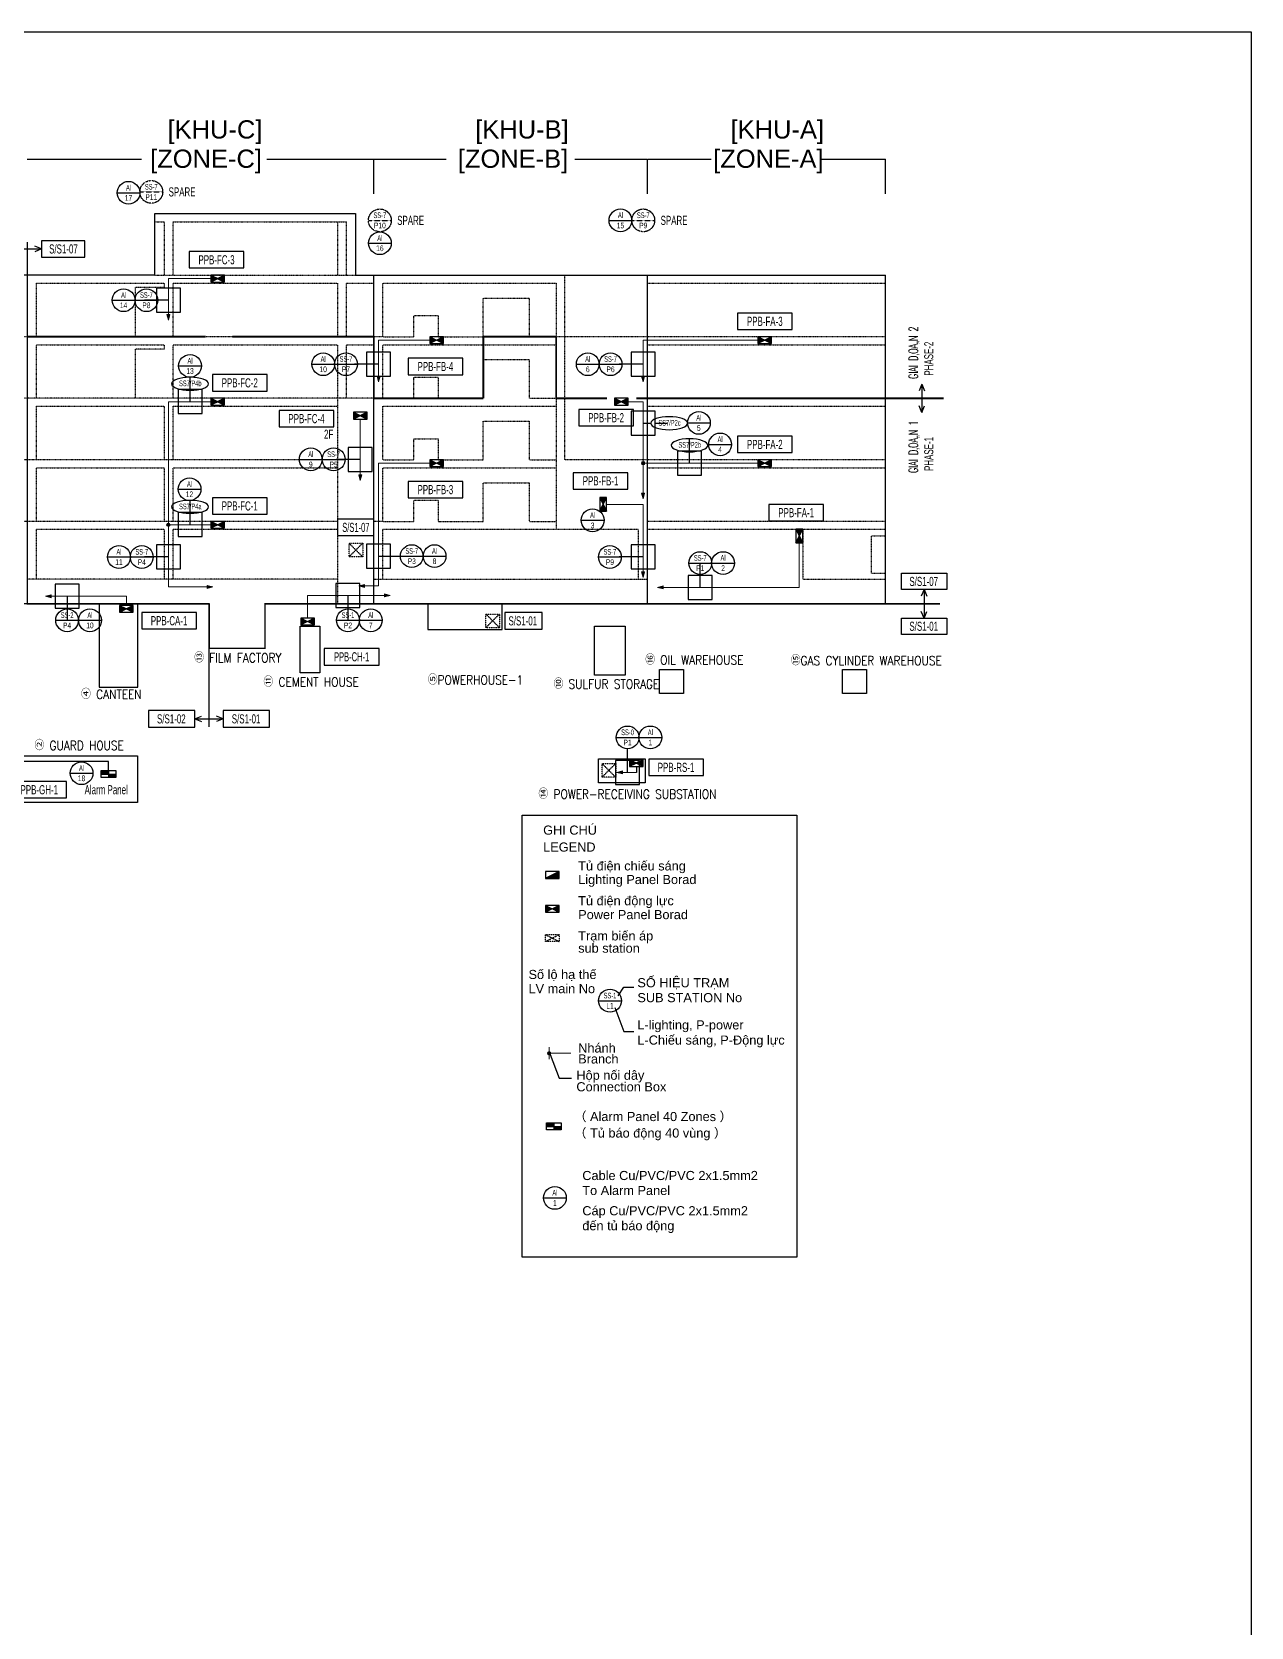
# Model space of a CAD drawing. Extents: x -5343388 to 7033982, y -486386 to 188356.
# Drawn here: x 754459 to 805265, y -19737 to 46752 of the extents above; entities that cross this region are included whole.
import ezdxf
from ezdxf.enums import TextEntityAlignment as Align

# ---------------------------------------------------------------- set-up
doc = ezdxf.new("R2010")
doc.units = 0
doc.header["$MEASUREMENT"] = 0
for name, pattern in [('CENTER', [2, 1.25, -0.25, 0.25, -0.25]), ('DASHED2', [0.375, 0.25, -0.125]), ('HIDDEN3', [0.2, 0.1, -0.1])]:
    doc.linetypes.add(name, pattern=pattern)
for name, color, linetype in [('0_plan', 6, 'Continuous'), ('0_ZONE', 6, 'Continuous'), ('E-ele', 2, 'Continuous'), ('E-other', 5, 'Continuous'), ('E-Text', 3, 'Continuous'), ('TBD', 2, 'Continuous')]:
    doc.layers.add(name, color=color, linetype=linetype)
doc.layers.add('E-WIRE', color=4, linetype='Continuous', lineweight=20)
doc.styles.add('D_STYLED_2010', font='arial.ttf')
doc.styles.add('el-text1', font='arial.ttf')
doc.styles.add('ROMANS1', font='ROMANS1.shx')
doc.styles.add('平面200', font='kumesimp.shx', dxfattribs={"height": 500, "bigfont": 'extfont2.shx'})
doc.styles.add('平面図室名_1.600', font='romans1.shx', dxfattribs={"height": 1800, "bigfont": '@extfont2.shx'})
doc.dimstyles.new('EL-LEADER', dxfattribs={"dimscale": 2000, "dimtxt": 500, "dimasz": 0.5, "dimexe": 0, "dimexo": 0, "dimgap": 0.2, "dimtad": 3, "dimdec": 0, "dimdsep": 46, "dimtxsty": '平面200', "dimblk": 'DOT', "dimcen": 1, "dimclrd": 3, "dimclre": 3, "dimclrt": 3, "dimadec": 0, "dimazin": 0, "dimtfac": 1, "dimtdec": 0, "dimtix": 1, "dimtmove": 2, "dimatfit": 3, "dimldrblk": 'BOXBLANK', "dimfxl": 1, "dimtolj": 1, "dimlwe": -1, "dimarcsym": 0})
pattern_1 = [(45, (1668671.34, 1420667.42), (-89.802561, 89.802561), [])]

# ---------------------------------------------------------------- blocks, each defined once
blk = doc.blocks.new('CONYA_A')
at = {"color": 0, "linetype": 'ByBlock'}
for points in [[(1, -0.27), (1, 0.27), (0, 0), (1, -0.27)], [(0.96, -0.22), (0.96, 0.22), (0.15, 0)], [(0.92, -0.16), (0.92, 0.16), (0.31, 0)], [(0.88, -0.11), (0.88, 0.11), (0.46, 0)], [(0.84, -0.06), (0.84, 0.06), (0.62, 0)], [(0.8, -0.01), (0.8, 0.01), (0.77, 0)]]:
    blk.add_lwpolyline(points, close=True, dxfattribs=at)
blk = doc.blocks.new('BANP')
at = {"color": 0, "linetype": 'Continuous'}
for p, q in [((-0.5, 0.5), (0.5, 0)), ((0.5, 0.5), (-0.5, 0))]:
    blk.add_line(p, q, dxfattribs=at)
at = {"color": 0, "linetype": 'ByBlock'}
blk.add_lwpolyline([(-0.5, 0), (0.5, 0), (0.5, 0.5), (-0.5, 0.5)], close=True, dxfattribs=at)
at = {"color": 0, "linetype": 'Continuous'}
for points in [[(-0.02, 0.25), (-0.49, 0.48), (-0.49, 0.02)], [(-0.04, 0.25), (-0.48, 0.47), (-0.48, 0.03)], [(-0.07, 0.25), (-0.47, 0.45), (-0.47, 0.05)], [(-0.09, 0.25), (-0.46, 0.44), (-0.46, 0.06)], [(-0.11, 0.25), (-0.45, 0.42), (-0.45, 0.08)], [(-0.13, 0.25), (-0.44, 0.4), (-0.44, 0.1)], [(-0.16, 0.25), (-0.43, 0.39), (-0.43, 0.11)], [(-0.18, 0.25), (-0.42, 0.37), (-0.42, 0.13)], [(-0.2, 0.25), (-0.41, 0.35), (-0.41, 0.15)], [(-0.22, 0.25), (-0.4, 0.34), (-0.4, 0.16)], [(-0.25, 0.25), (-0.39, 0.32), (-0.39, 0.18)], [(-0.27, 0.25), (-0.38, 0.31), (-0.38, 0.19)], [(-0.29, 0.25), (-0.37, 0.29), (-0.37, 0.21)], [(-0.31, 0.25), (-0.36, 0.27), (-0.36, 0.23)], [(-0.34, 0.25), (-0.35, 0.26), (-0.35, 0.24)], [(0.02, 0.25), (0.49, 0.02), (0.49, 0.48)], [(0.04, 0.25), (0.48, 0.03), (0.48, 0.47)], [(0.07, 0.25), (0.47, 0.05), (0.47, 0.45)], [(0.09, 0.25), (0.46, 0.06), (0.46, 0.44)], [(0.11, 0.25), (0.45, 0.08), (0.45, 0.42)], [(0.13, 0.25), (0.44, 0.1), (0.44, 0.4)], [(0.16, 0.25), (0.43, 0.11), (0.43, 0.39)], [(0.18, 0.25), (0.42, 0.13), (0.42, 0.37)], [(0.2, 0.25), (0.41, 0.15), (0.41, 0.35)], [(0.22, 0.25), (0.4, 0.16), (0.4, 0.34)], [(0.25, 0.25), (0.39, 0.18), (0.39, 0.32)], [(0.27, 0.25), (0.38, 0.19), (0.38, 0.31)], [(0.29, 0.25), (0.37, 0.21), (0.37, 0.29)], [(0.31, 0.25), (0.36, 0.23), (0.36, 0.27)], [(0.34, 0.25), (0.35, 0.24), (0.35, 0.26)]]:
    blk.add_lwpolyline(points, close=True, dxfattribs=at)
blk = doc.blocks.new('_BoxBlank')
at = {"color": 0, "linetype": 'ByBlock', "lineweight": -2}
for p, q in [((-0.5, 0), (-1, 0)), ((0.5, 0.5), (-0.5, 0.5)), ((-0.5, 0.5), (-0.5, -0.5)), ((0.5, -0.5), (0.5, 0.5)), ((-0.5, -0.5), (0.5, -0.5))]:
    blk.add_line(p, q, dxfattribs=at)
blk = doc.blocks.new('_Dot')
at = {"color": 0, "linetype": 'ByBlock', "lineweight": -2}
blk.add_line((-0.5, 0), (-1, 0), dxfattribs=at)
at = {"color": 0, "linetype": 'ByBlock', "const_width": 0.5}
blk.add_lwpolyline([(-0.25, 0, 1), (0.25, 0, 1)], format="xyb", close=True, dxfattribs=at)
blk = doc.blocks.new('cham')
at = {"layer": 'E-WIRE'}
h = blk.add_hatch(color=256, dxfattribs=at)
edge = h.paths.add_edge_path()
edge.add_arc((0, 0), 768, 0, 360)
blk.add_circle((0, 0), 768, dxfattribs=at)
blk = doc.blocks.new('alarm panel')
at = {"layer": 'TBD'}
h = blk.add_hatch(dxfattribs=at)
h.set_pattern_fill('ANSI31', color=256, scale=40, style=0)
h.set_pattern_definition(pattern_1)
h.paths.add_polyline_path([(-3200, 3023), (-3200, 1511), (0, 1511), (0, 3023)])
h = blk.add_hatch(dxfattribs=at)
h.set_pattern_fill('ANSI31', color=256, scale=40, style=0)
h.set_pattern_definition(pattern_1)
h.paths.add_polyline_path([(3200, 0), (3200, 1511), (0, 1511), (0, 0)])
for p, q in [((-3200, 3023), (3200, 3023)), ((-3200, 0), (-3200, 3023)), ((-3200, 1511), (3200, 1511)), ((3200, 0), (-3200, 0)), ((0, 3023), (0, 0)), ((3200, 3023), (3200, 0))]:
    blk.add_line(p, q, dxfattribs=at)
blk = doc.blocks.new('BANL')
at = {"color": 0, "linetype": 'Continuous'}
blk.add_line((0.5, 0.5), (-0.5, 0), dxfattribs=at)
at = {"color": 0, "linetype": 'ByBlock'}
blk.add_lwpolyline([(-0.5, 0), (0.5, 0), (0.5, 0.5), (-0.5, 0.5)], close=True, dxfattribs=at)
at = {"color": 0, "linetype": 'Continuous'}
for points in [[(-0.46, 0.01), (0.49, 0.01), (0.49, 0.48)], [(-0.42, 0.02), (0.48, 0.02), (0.48, 0.47)], [(-0.37, 0.03), (0.47, 0.03), (0.47, 0.45)], [(-0.33, 0.04), (0.46, 0.04), (0.46, 0.44)], [(-0.29, 0.05), (0.45, 0.05), (0.45, 0.42)], [(-0.25, 0.06), (0.44, 0.06), (0.44, 0.4)], [(-0.2, 0.07), (0.43, 0.07), (0.43, 0.39)], [(-0.16, 0.08), (0.42, 0.08), (0.42, 0.37)], [(-0.12, 0.09), (0.41, 0.09), (0.41, 0.35)], [(-0.08, 0.1), (0.4, 0.1), (0.4, 0.34)], [(-0.03, 0.11), (0.39, 0.11), (0.39, 0.32)], [(0.01, 0.12), (0.38, 0.12), (0.38, 0.31)], [(0.05, 0.13), (0.37, 0.13), (0.37, 0.29)], [(0.09, 0.14), (0.36, 0.14), (0.36, 0.27)], [(0.14, 0.15), (0.35, 0.15), (0.35, 0.26)], [(0.18, 0.16), (0.34, 0.16), (0.34, 0.24)], [(0.22, 0.17), (0.33, 0.17), (0.33, 0.22)], [(0.26, 0.18), (0.32, 0.18), (0.32, 0.21)], [(0.3, 0.19), (0.31, 0.19), (0.31, 0.19)]]:
    blk.add_lwpolyline(points, close=True, dxfattribs=at)
blk = doc.blocks.new('A$C25C70893')
at = {"layer": '0_ZONE', "style": 'D_STYLED_2010'}
for s, p in [('[KHU-G]', (-709662, 13028)), ('[KHU-F]', (-623509, 13028)), ('[KHU-E]', (-539884, 13028)), ('[KHU-D]', (-429933, 13028)), ('[KHU-C]', (-294184, 13028)), ('[KHU-B]', (-159509, 13028)), ('[KHU-A]', (-47509, 13028))]:
    blk.add_text(s, height=8000, dxfattribs=at).set_placement(p, align=Align.MIDDLE_CENTER)

msp = doc.modelspace()

# ---------------------------------------------------------------- linework, layer by layer
msp.add_lwpolyline([(700553.53308, 46752.04937), (805264.96958, 46752.04937), (805264.96958, -86225.0898), (700553.53308, -86225.0898)], close=True)
at = {"layer": '0_plan'}
for p, q in [((754267.91609, 41450.45206), (759031.232, 41450.45206)), ((764249.41679, 41450.45206), (768707.91609, 41450.45206)), ((768707.91609, 40001.23969), (768707.91609, 41450.45206)), ((768707.91609, 41450.45206), (771717.62277, 41450.45206)), ((777078.35634, 41450.45206), (780088.06301, 41450.45206)), ((780107.91609, 40001.23969), (780107.91609, 41450.45206)), ((780107.91609, 41450.45206), (782762.55624, 41450.45206)), ((787380.77594, 41450.45206), (790035.41609, 41450.45206)), ((790035.41609, 40001.23969), (790035.41609, 41450.45206)), ((759587.91609, 36612.17091), (759587.91609, 39177.17092)), ((759587.91609, 39177.17092), (767947.91609, 39177.17092)), ((767947.91609, 39177.17092), (767947.91609, 36612.17091)), ((759587.91609, 36612.17091), (717740.41609, 36612.17091)), ((767947.91609, 36612.17091), (790035.41609, 36612.17091)), ((768707.91609, 22913.17091), (768707.91609, 36612.17091)), ((780107.91609, 22913.17091), (780107.91609, 36612.17091)), ((790035.41609, 22913.17091), (790035.41609, 36612.17091)), ((761839.41609, 22913.17091), (717740.41609, 22913.17091)), ((757260.41609, 22913.17091), (757260.41609, 19445.67091)), ((758875.41609, 19445.67091), (758875.41609, 22913.17091)), ((761839.41609, 22913.17091), (761839.41609, 21060.67091)), ((790035.41609, 22913.17091), (764176.41609, 22913.17091)), ((764176.41609, 21060.67091), (764176.41609, 22913.17091)), ((770964.16609, 22913.17091), (770964.16609, 21844.42091)), ((774051.66609, 21844.42091), (774051.66609, 22913.17091)), ((770964.16609, 21844.42091), (774051.66609, 21844.42091)), ((761839.41609, 21060.67091), (764176.41609, 21060.67091)), ((757260.41609, 19445.67091), (758875.41609, 19445.67091))]:
    msp.add_line(p, q, dxfattribs=at)
at = {"layer": '0_plan', "linetype": 'HIDDEN3', "ltscale": 2}
for p, q in [((759587.91609, 38835.17092), (759967.96289, 38835.17092)), ((759967.96289, 38835.17092), (759967.96289, 36612.17091)), ((760347.96289, 36612.17091), (760347.96289, 38835.17092)), ((760347.96289, 38835.17092), (767187.91609, 38835.17092)), ((767187.91609, 38835.17092), (767187.91609, 36612.17091)), ((767187.91609, 38835.17092), (767567.91609, 38835.17092)), ((767567.91609, 36612.17091), (767567.91609, 38835.17092)), ((759587.91609, 36612.17091), (767947.91609, 36612.17091)), ((776652.79594, 36612.17091), (776652.82681, 28917.17091)), ((754647.91609, 34094.67091), (754647.91609, 36279.77731)), ((754647.91609, 36279.77731), (759967.91609, 36279.74499)), ((759967.91609, 36092.52091), (758765.21571, 36092.52091)), ((758765.21571, 36092.52091), (758765.21609, 34047.17091)), ((759967.91609, 36279.74499), (759967.91609, 36092.52091)), ((760347.96289, 34047.17091), (760347.96289, 36279.74269)), ((760347.96289, 36279.74269), (767187.91609, 36279.70114)), ((767187.91609, 36279.70114), (767187.91609, 34047.17091)), ((767567.91609, 34047.17091), (767567.91609, 36279.69883)), ((767567.91609, 36279.69883), (768708.03763, 36279.69883)), ((769088.00876, 34047.17091), (769088.0379, 36279.6896)), ((769088.0379, 36279.6896), (776307.96289, 36279.64575)), ((776307.96289, 36279.64575), (776307.96289, 34047.17091)), ((780107.92779, 36279.62959), (790035.41609, 36279.62959)), ((773267.91609, 34047.17091), (773267.91609, 35658.80275)), ((773267.91609, 35658.80275), (775186.44109, 35658.80275)), ((775186.44109, 35658.80275), (775186.44109, 34047.17091)), ((770374.69226, 34047.17091), (770374.69226, 34926.87091)), ((770374.69226, 34926.87091), (771387.39226, 34926.87091)), ((771387.39226, 34926.87091), (771387.39226, 34047.17091)), ((769088.02434, 34047.17091), (717740.41609, 34047.17091)), ((769088.02434, 34047.17091), (770374.69226, 34047.17091)), ((771387.39226, 34047.17091), (773267.91609, 34047.17091)), ((775186.44109, 34047.17091), (776307.96289, 34047.17091)), ((790035.41609, 34047.17091), (776307.96289, 34047.17091)), ((754647.91609, 31482.17091), (754647.91609, 33714.67091)), ((754647.91609, 33714.67091), (759967.91609, 33714.67091)), ((759967.91609, 33527.52091), (758765.21571, 33527.52091)), ((758765.21571, 33527.52091), (758765.21571, 31482.17091)), ((759967.91609, 33714.67091), (759967.91609, 33527.52091)), ((760347.91609, 31482.17091), (760347.96289, 33714.67091)), ((760347.96289, 33714.67091), (767187.91609, 33714.67091)), ((767187.91609, 33714.67091), (767187.91609, 31149.67091)), ((767567.91609, 31482.17091), (767567.91609, 33714.67091)), ((767567.91609, 33714.67091), (768708.02232, 33714.67091)), ((769088.00876, 31482.17091), (769088.02232, 33714.67091)), ((769088.02232, 33714.67091), (776307.96289, 33714.67091)), ((776307.96289, 33714.67091), (776307.93938, 31482.1709)), ((780107.92779, 33714.67091), (790035.41609, 33714.67091)), ((773267.91609, 31482.17091), (773267.91609, 33093.80275)), ((773267.91609, 33093.80275), (775186.44109, 33093.80275)), ((775186.44109, 33093.80275), (775186.44109, 31482.17091)), ((770374.69226, 31482.17091), (770374.69226, 32361.87091)), ((770374.69226, 32361.87091), (771387.39226, 32361.87091)), ((771387.39226, 32361.87091), (771387.39226, 31482.17091)), ((769088.00876, 31482.17091), (717740.41609, 31482.17091)), ((769088.02434, 31482.17091), (770374.69226, 31482.17091)), ((771387.39226, 31482.17091), (773267.91609, 31482.17091)), ((775186.44109, 31482.17091), (776307.96289, 31482.17091)), ((776652.82681, 31482.17091), (776307.93938, 31482.17091)), ((776307.93938, 31482.17091), (776307.93938, 26019.67091)), ((790035.41609, 31482.17091), (780107.91609, 31482.17091)), ((754647.91609, 28917.17091), (754647.91609, 31149.67091)), ((754647.91609, 31149.67091), (759967.96289, 31149.67091)), ((759967.96289, 31149.67091), (759967.91609, 28917.17091)), ((760347.91609, 28917.17091), (760347.96289, 31149.67091)), ((760347.96289, 31149.67091), (767187.91609, 31149.67091)), ((767187.91609, 31149.67091), (767187.91609, 22913.17091)), ((769088.00876, 28917.17091), (769088.00674, 31149.67091)), ((769088.00674, 31149.67091), (776307.93938, 31149.67091)), ((780107.92779, 31149.67091), (790035.41609, 31149.67091)), ((773267.91609, 28917.17091), (773267.91609, 30528.80275)), ((773267.91609, 30528.80275), (775186.44109, 30528.80275)), ((775186.44109, 30528.80275), (775186.44109, 28917.17091)), ((770374.69226, 28917.17091), (770374.69226, 29796.87091)), ((770374.69226, 29796.87091), (771387.39226, 29796.87091)), ((771387.39226, 29796.87091), (771387.39226, 28917.17091)), ((767187.91609, 28917.17091), (743580.41609, 28917.17091)), ((769088.02434, 28917.17091), (770374.69226, 28917.17091)), ((771387.39226, 28917.17091), (773267.91609, 28917.17091)), ((775186.44109, 28917.17091), (776307.96289, 28917.17091)), ((790035.41609, 28917.17091), (776652.82681, 28917.17091)), ((754647.91609, 26352.17091), (754647.91609, 28584.67091)), ((754647.91609, 28584.67091), (759967.96289, 28584.67091)), ((759967.96289, 28584.67091), (759967.96289, 26352.17091)), ((760347.91609, 26352.17091), (760347.91609, 28584.67091)), ((760347.91609, 28584.67091), (767187.91609, 28584.67091)), ((769088.00876, 26352.17091), (769088.00876, 28584.67091)), ((769088.00876, 28584.67091), (776307.96289, 28584.67091)), ((773267.91609, 26352.17091), (773267.91609, 27963.80275)), ((773267.91609, 27963.80275), (775186.44109, 27963.80275)), ((775186.44109, 27963.80275), (775186.44109, 26352.17091)), ((780107.92779, 28584.67091), (790035.41609, 28584.67091)), ((770374.69226, 26352.17091), (770374.69226, 27231.87091)), ((770374.69226, 27231.87091), (771387.39226, 27231.87091)), ((771387.39226, 27231.87091), (771387.39226, 26352.17091)), ((767187.91609, 26352.17091), (717740.41609, 26352.17091)), ((754647.91609, 23939.17091), (754647.91609, 26019.67091)), ((754647.91609, 26019.67091), (759967.82684, 26019.67091)), ((759967.82684, 26019.67091), (759967.82684, 23939.17091)), ((760347.96289, 23939.17091), (760347.96289, 26029.90343)), ((760347.96289, 26029.90343), (767187.91609, 26019.67091)), ((769088.00876, 26352.17091), (768707.91609, 26352.17091)), ((769087.96318, 23939.17091), (769087.97559, 26019.67091)), ((769087.97559, 26019.67091), (776307.93938, 26019.67091)), ((769088.02434, 26352.17091), (770374.69226, 26352.17091)), ((771387.39226, 26352.17091), (773267.91609, 26352.17091)), ((775186.44109, 26352.17091), (776307.96289, 26352.17091)), ((776307.93938, 26019.67091), (779727.96289, 26019.67091)), ((779727.96289, 26019.67091), (779727.96289, 23939.17091)), ((790035.41609, 26352.17091), (780107.92779, 26352.17091)), ((780107.92779, 26019.67091), (786580.26609, 26019.67091)), ((786580.26609, 26019.67091), (786580.26609, 23939.17091)), ((786580.26609, 26019.67091), (790035.41609, 26019.67091)), ((789453.06609, 24191.49091), (789453.06609, 25749.49091)), ((789453.06609, 25749.49091), (790035.41609, 25749.49091)), ((767187.91609, 23939.17091), (754267.91609, 23939.17091)), ((768714.72872, 23939.17091), (779727.96289, 23939.17091)), ((779727.96289, 23939.17091), (780107.91609, 23939.17091)), ((786580.26609, 23939.17091), (790035.41609, 23939.17091)), ((789453.06609, 24191.49091), (790035.41609, 24191.49091))]:
    msp.add_line(p, q, dxfattribs=at)
at = {"layer": '0_plan'}
for points in [[(765644.16609, 21986.92091), (766451.66609, 21986.92091), (766451.66609, 20039.42091), (765644.16609, 20039.42091)], [(777899.16609, 21986.92091), (779181.66609, 21986.92091), (779181.66609, 19944.42091), (777899.16609, 19944.42091)], [(780610.56283, 20179.55192), (781608.06283, 20179.55192), (781608.06283, 19182.05192), (780610.56283, 19182.05192)], [(788243.71572, 20179.55192), (789241.21572, 20179.55192), (789241.21572, 19182.05192), (788243.71572, 19182.05192)], [(753448.97304, 16576.67091), (758863.97304, 16576.67091), (758863.97304, 14629.17091), (753448.97304, 14629.17091)], [(778065.41609, 16453.17091), (780012.91609, 16453.17091), (780012.91609, 15455.67091), (778065.41609, 15455.67091)]]:
    msp.add_lwpolyline(points, close=True, dxfattribs=at)
at = {"layer": 'E-ele', "linetype": 'HIDDEN3', "ltscale": 3}
for p, q in [((767674.17546, 25438.37667), (768244.17546, 24868.37667)), ((767674.17546, 24868.37667), (768244.17546, 25438.37667)), ((773379.73239, 22489.14951), (773949.73239, 21919.14951)), ((773379.73239, 21919.14951), (773949.73239, 22489.14951)), ((778216.96835, 16259.5593), (778786.96835, 15689.5593)), ((778216.96835, 15689.5593), (778786.96835, 16259.5593)), ((775857.45755, 9125.21611), (776427.45755, 8840.21611)), ((775857.45755, 8840.21611), (776427.45755, 9125.21611))]:
    msp.add_line(p, q, dxfattribs=at)
for points in [[(767674.17546, 25438.37667), (768244.17546, 25438.37667), (768244.17546, 24868.37667), (767674.17546, 24868.37667)], [(773379.73239, 22489.14951), (773949.73239, 22489.14951), (773949.73239, 21919.14951), (773379.73239, 21919.14951)], [(778216.96835, 16259.5593), (778786.96835, 16259.5593), (778786.96835, 15689.5593), (778216.96835, 15689.5593)], [(775857.45755, 9125.21611), (776427.45755, 9125.21611), (776427.45755, 8840.21611), (775857.45755, 8840.21611)]]:
    msp.add_lwpolyline(points, close=True, dxfattribs=at)
at = {"layer": 'E-other', "linetype": 'CENTER', "const_width": 76}
for points in [[(754267.91609, 34047.17091), (761697.56467, 34047.17091)], [(762806.4292, 34047.17091), (768707.91609, 34047.17091)], [(768707.91609, 34047.17091), (768707.91609, 31482.17091)], [(773267.91609, 34047.17091), (773267.91609, 31482.17091)], [(773267.91609, 34047.17091), (776307.92763, 34047.17091)], [(776307.96289, 34047.17091), (776307.96289, 31482.17091)], [(768707.91609, 31482.17091), (773267.91609, 31482.17091)], [(776307.96289, 31482.17091), (778419.58018, 31482.17091)], [(779641.45904, 31482.17091), (792456.01459, 31482.17091)]]:
    msp.add_lwpolyline(points, dxfattribs=at)
at = {"layer": 'E-Text', "linetype": 'Continuous'}
for p, q in [((758010.32237, 40044.67534), (758960.32237, 40044.67534)), ((778510.91283, 38896.30287), (779460.91283, 38896.30287)), ((768484.71582, 37946.30287), (769434.71582, 37946.30287)), ((757805.64842, 35570.44489), (758755.64842, 35570.44489)), ((758755.64842, 35570.44489), (759705.64842, 35570.44489)), ((760574.15526, 32832.33057), (761524.15526, 32832.33057)), ((766122.04256, 32902.53364), (767072.04256, 32902.53364)), ((767072.04256, 32902.53364), (768022.04256, 32902.53364)), ((777147.21894, 32902.53364), (778097.21894, 32902.53364)), ((778097.21894, 32902.53364), (779047.21894, 32902.53364)), ((781776.96134, 30457.15), (782726.96134, 30457.15)), ((782664.117, 29558.87401), (783614.117, 29558.87401)), ((765607.3792, 28935.62728), (766557.3792, 28935.62728)), ((766557.3792, 28935.62728), (767507.3792, 28935.62728)), ((760551.94877, 27692.8215), (761501.94877, 27692.8215)), ((777349.98583, 26396.32417), (778299.98583, 26396.32417)), ((757612.97475, 24866.54786), (758562.97475, 24866.54786)), ((758562.97475, 24866.54786), (759512.97475, 24866.54786)), ((769813.23419, 24902.53204), (770763.23419, 24902.53204)), ((770763.23419, 24902.53204), (771713.23419, 24902.53204)), ((778069.20166, 24866.54786), (779019.20166, 24866.54786)), ((781835.28355, 24612.49435), (782785.28355, 24612.49435)), ((782785.28355, 24612.49435), (783735.28355, 24612.49435)), ((755452.7393, 22227.94012), (756402.7393, 22227.94012)), ((756402.7393, 22227.94012), (757352.7393, 22227.94012)), ((767155.73262, 22227.94012), (768105.73262, 22227.94012)), ((768105.73262, 22227.94012), (769055.73262, 22227.94012)), ((778806.59032, 17345.06546), (779756.59032, 17345.06546)), ((779756.59032, 17345.06546), (780706.59032, 17345.06546)), ((756053.46532, 15854.83017), (757003.46532, 15854.83017)), ((778074.53386, 6372.91512), (779024.53386, 6372.91512)), ((775778.94242, -1846.77467), (776728.94242, -1846.77467))]:
    msp.add_line(p, q, dxfattribs=at)
at = {"layer": 'E-Text', "linetype": 'DASHED2'}
for p, q in [((758958.74844, 40083.31157), (759908.74844, 40083.31157)), ((768484.71582, 38896.30287), (769434.71582, 38896.30287)), ((779460.91283, 38896.30287), (780410.91283, 38896.30287))]:
    msp.add_line(p, q, dxfattribs=at)
at = {"layer": 'E-Text'}
for p, q in [((753675.97343, 37706.56093), (754859.85876, 37706.56093)), ((754859.85876, 37706.56093), (754582.36069, 37821.39704)), ((754859.85876, 37706.56093), (754582.36069, 37591.72483)), ((791545.75662, 32074.11357), (791430.92051, 31796.6155)), ((791545.75662, 32074.11357), (791545.75662, 30890.22824)), ((791545.75662, 32074.11357), (791660.59273, 31796.6155)), ((791545.75662, 30890.22824), (791430.92051, 31167.72631)), ((791545.75662, 30890.22824), (791660.59273, 31167.72631)), ((791637.13699, 23505.11357), (791522.30088, 23227.6155)), ((791637.13699, 23505.11357), (791637.13699, 22321.22824)), ((791637.13699, 23505.11357), (791751.9731, 23227.6155)), ((791637.13699, 22321.22824), (791522.30088, 22598.72631)), ((791637.13699, 22321.22824), (791751.9731, 22598.72631)), ((761247.47343, 18119.36923), (761524.9715, 18234.20534)), ((761247.47343, 18119.36923), (762431.35876, 18119.36923)), ((761247.47343, 18119.36923), (761524.9715, 18004.53312)), ((762431.35876, 18119.36923), (762153.86069, 18234.20534)), ((762431.35876, 18119.36923), (762153.86069, 18004.53312)), ((757654.82163, 16344.07841), (753939.23091, 16344.07841)), ((757654.82163, 15962.42899), (757654.82163, 16344.07841)), ((779651.86021, 16136.38989), (779651.86021, 15887.55802)), ((778894.8761, 6571.91345), (779130.78169, 6939.53451)), ((779130.78169, 6939.53451), (779536.67788, 6939.53451)), ((778752.36331, 6088.75575), (779130.78169, 5092.97607)), ((779130.78169, 5092.97607), (779536.67788, 5092.97607)), ((776057.82552, 4135.56109), (776436.2439, 3139.78141)), ((776436.2439, 3139.78141), (776949.15686, 3139.78141))]:
    msp.add_line(p, q, dxfattribs=at)
at = {"layer": 'E-Text', "linetype": 'Continuous'}
for points in [[(754859.85876, 37364.56093), (756671.61631, 37364.56093), (756671.61631, 38048.56093), (754859.85876, 38048.56093)], [(761012.91609, 36912.03509), (763292.91609, 36912.03509), (763292.91609, 37596.03509), (761012.91609, 37596.03509)], [(783860.41609, 34347.03509), (786140.41609, 34347.03509), (786140.41609, 35031.03509), (783860.41609, 35031.03509)], [(770133.86726, 32462.34097), (772413.86726, 32462.34097), (772413.86726, 33146.34097), (770133.86726, 33146.34097)], [(761980.5979, 31782.03509), (764260.5979, 31782.03509), (764260.5979, 32466.03509), (761980.5979, 32466.03509)], [(764761.88608, 30291.15084), (767041.88608, 30291.15084), (767041.88608, 30975.15084), (764761.88608, 30975.15084)], [(777250.26815, 30329.81856), (779530.26815, 30329.81856), (779530.26815, 31013.81856), (777250.26815, 31013.81856)], [(783860.41609, 29217.03509), (786140.41609, 29217.03509), (786140.41609, 29901.03509), (783860.41609, 29901.03509)], [(770132.91609, 27332.34097), (772412.91609, 27332.34097), (772412.91609, 28016.34097), (770132.91609, 28016.34097)], [(777016.8683, 27696.76254), (779296.8683, 27696.76254), (779296.8683, 28380.76254), (777016.8683, 28380.76254)], [(761980.5979, 26652.03509), (764260.5979, 26652.03509), (764260.5979, 27336.03509), (761980.5979, 27336.03509)], [(785167.60477, 26373.04543), (787447.60477, 26373.04543), (787447.60477, 27057.04543), (785167.60477, 27057.04543)], [(767187.91609, 25757.53589), (768707.91609, 25757.53589), (768707.91609, 26441.53589), (767187.91609, 26441.53589)], [(792580.63652, 23505.11357), (790693.63746, 23505.11357), (790693.63746, 24189.11357), (792580.63652, 24189.11357)], [(759036.50939, 21868.66477), (761316.50939, 21868.66477), (761316.50939, 22552.66477), (759036.50939, 22552.66477)], [(774166.73335, 21862.14951), (775726.30706, 21862.14951), (775726.30706, 22546.14951), (774166.73335, 22546.14951)], [(792580.63652, 21637.22824), (790693.63746, 21637.22824), (790693.63746, 22321.22824), (792580.63652, 22321.22824)], [(766643.63729, 20364.02033), (768923.63729, 20364.02033), (768923.63729, 21048.02033), (766643.63729, 21048.02033)], [(759315.79708, 17777.36923), (761247.47343, 17777.36923), (761247.47343, 18461.36923), (759315.79708, 18461.36923)], [(762431.35876, 17777.36923), (764363.0351, 17777.36923), (764363.0351, 18461.36923), (762431.35876, 18461.36923)], [(780161.31865, 15756.29491), (782441.31865, 15756.29491), (782441.31865, 16440.29491), (780161.31865, 16440.29491)], [(753625.79452, 14823.82407), (755905.79452, 14823.82407), (755905.79452, 15507.82407), (753625.79452, 15507.82407)]]:
    msp.add_lwpolyline(points, close=True, dxfattribs=at)
at = {"layer": 'E-Text'}
msp.add_lwpolyline([(774890.89904, 14110.54411), (786334.82914, 14110.54411), (786334.82914, -4312.20052), (774890.89904, -4312.20052)], close=True, dxfattribs=at)
at = {"layer": 'E-Text', "linetype": 'DASHED2'}
for centre in [(759433.74844, 40083.31157), (768959.71582, 38896.30287), (779935.91283, 38896.30287)]:
    msp.add_circle(centre, 475, dxfattribs=at)
at = {"layer": 'E-Text', "linetype": 'Continuous'}
for centre in [(758485.32237, 40044.67534), (778985.91283, 38896.30287), (768959.71582, 37946.30287), (758280.64842, 35570.44489), (759230.64842, 35570.44489), (761049.15526, 32832.33057), (766597.04256, 32902.53364), (767547.04256, 32902.53364), (777622.21894, 32902.53364), (778572.21894, 32902.53364), (782251.96134, 30457.15), (783139.117, 29558.87401), (766082.3792, 28935.62728), (767032.3792, 28935.62728), (761026.94877, 27692.8215), (777824.98583, 26396.32417), (758087.97475, 24866.54786), (759037.97475, 24866.54786), (770288.23419, 24902.53204), (771238.23419, 24902.53204), (778544.20166, 24866.54786), (782310.28355, 24612.49435), (783260.28355, 24612.49435), (755927.7393, 22227.94012), (756877.7393, 22227.94012), (767630.73262, 22227.94012), (768580.73262, 22227.94012), (779281.59032, 17345.06546), (780231.59032, 17345.06546), (756528.46532, 15854.83017), (778549.53386, 6372.91512), (776253.94242, -1846.77467)]:
    msp.add_circle(centre, 475, dxfattribs=at)
at = {"layer": 'E-Text', "extrusion": (0, 0, -1)}
for centre in [(761049.15526, 32085.91599), (781017.78577, 30441.43097), (781860.15241, 29520.91599), (761049.15526, 26955.91599)]:
    msp.add_ellipse(centre, major_axis=(-768.39338, 0), ratio=0.3532234756, dxfattribs=at)
at = {"layer": 'E-WIRE'}
for p, q in [((760146.47961, 36469.67091), (760146.47961, 34733.91155)), ((761915.41609, 36469.67091), (760146.47961, 36469.67091)), ((768903.70494, 33904.67091), (768903.70494, 32165.1293)), ((771036.36726, 33904.67091), (768903.70494, 33904.67091)), ((779928.88133, 33904.67091), (779928.88133, 32402.6293)), ((784715.41609, 33904.67091), (779928.88133, 33904.67091)), ((760146.47961, 31339.67091), (760146.47961, 23618.90572)), ((761915.41609, 31339.67091), (760146.47961, 31339.67091)), ((779300.41609, 31339.67091), (779928.88133, 31339.67091)), ((779928.88133, 31339.67091), (779928.88133, 27294.042)), ((768140.88406, 30614.83209), (768140.88406, 28059.81264)), ((768903.70494, 28774.67091), (768903.70494, 23657.59034)), ((771036.36726, 28774.67091), (768903.70494, 28774.67091)), ((784715.41609, 28774.67091), (779928.88133, 28774.67091)), ((778404.30938, 27060.21996), (779928.88133, 27060.21996)), ((779928.88133, 27060.21996), (779928.88133, 24249.5531)), ((761915.41609, 26209.67091), (760146.47961, 26209.67091)), ((786437.76609, 25449.67091), (786437.76609, 23598.27226)), ((760146.47961, 23618.90572), (761776.29451, 23618.90572)), ((768903.70494, 23657.59034), (768320.2477, 23657.59034)), ((786437.76609, 23598.27226), (780769.00148, 23598.27226)), ((758400.41609, 23229.71989), (755257.57049, 23229.71989)), ((758400.41609, 22846.67091), (758400.41609, 23229.71989)), ((765945.41934, 22321.15864), (765945.41934, 23263.90361)), ((765945.41934, 23263.90361), (769151.42394, 23263.90361)), ((779651.86021, 15887.55802), (779068.48425, 15887.55802)), ((776017.02851, 4428.5807), (776017.02851, 3934.12128)), ((776921.25535, 4181.8702), (776017.02851, 4181.8702))]:
    msp.add_line(p, q, dxfattribs=at)
at = {"layer": 'E-WIRE', "linetype": 'CENTER', "ltscale": 2, "const_width": 57}
for points in [[(754267.91609, 37997.8003), (754267.91609, 22913.17091), (761839.41609, 22913.17091), (761839.41609, 21060.67091), (764176.41609, 21060.67091), (764176.41609, 22913.17091), (792295.5986, 22913.17091)], [(761839.41609, 21060.67091), (761839.41609, 17777.36923)]]:
    msp.add_lwpolyline(points, dxfattribs=at)
at = {"layer": 'E-WIRE'}
for centre in [(779928.88133, 28774.67091), (760146.47961, 26209.67091), (776017.02851, 4181.35099)]:
    msp.add_circle(centre, 19.20456, dxfattribs=at)

# ---------------------------------------------------------------- block references
at = {"layer": 'E-ele', "linetype": 'Continuous', "xscale": 570, "yscale": 570, "zscale": 570}
for name, p in [('BANP', (762200.41609, 36327.17091)), ('BANP', (771321.36726, 33762.17091)), ('BANP', (785000.41609, 33762.17091)), ('BANP', (762200.41609, 31197.17091)), ('BANP', (779015.41609, 31197.17091)), ('BANP', (768140.88406, 30614.83209)), ('BANP', (771321.36726, 28632.17091)), ('BANP', (785000.41609, 28632.17091)), ('BANP', (762200.41609, 26067.17091)), ('BANP', (758400.41609, 22561.67091)), ('BANP', (765945.41934, 22036.15864)), ('BANP', (779651.86021, 16136.38989)), ('BANL', (776142.45755, 11469.43126)), ('BANP', (776142.45755, 10056.80137))]:
    msp.add_blockref(name, p, dxfattribs=at)
at = {"layer": 'E-ele', "linetype": 'Continuous', "xscale": 570, "yscale": 570, "zscale": 570, "rotation": 90}
for p in [(778404.30938, 27060.21996), (786580.26609, 25734.67091)]:
    msp.add_blockref('BANP', p, dxfattribs=at)
at = {"layer": 'E-Text', "xscale": 0.09499999997206032, "yscale": 0.09499999997206032, "zscale": 0.09499999997206032}
for name, p in [('A$C25C70893', (790035.41609, 41450.45206)), ('alarm panel', (757654.82163, 15675.24696)), ('alarm panel', (776210.83236, 991.59514))]:
    msp.add_blockref(name, p, dxfattribs=at)
at = {"layer": 'E-WIRE', "linetype": 'Continuous', "xscale": 237.5, "yscale": 237.5, "zscale": 237.5}
for p, rotation in [((760147.43077, 34733.91155), 90), ((768904.6561, 32165.1293), 90), ((779928.88133, 32165.1293), 90), ((768141.83522, 28056.26285), 90), ((779928.88133, 27294.042), 90), ((779928.88133, 24012.0531), 90), ((762001.96094, 23618.90572), 180), ((769388.92394, 23263.90361), 180)]:
    msp.add_blockref('CONYA_A', p, dxfattribs=dict(at, rotation=rotation))
at = {"layer": 'E-WIRE', "xscale": 0.09499999997206032, "yscale": 0.09499999997206032, "zscale": 0.09499999997206032}
for p in [(779928.88133, 28774.67091), (760146.47961, 26209.67091), (776017.02851, 4181.35099)]:
    msp.add_blockref('cham', p, dxfattribs=at)
at = {"layer": 'E-WIRE', "linetype": 'Continuous', "xscale": 237.5, "yscale": 237.5, "zscale": 237.5}
for p in [(755020.07049, 23229.71989), (768082.7477, 23657.59034), (780531.50148, 23598.27226), (778830.98425, 15887.55802)]:
    msp.add_blockref('CONYA_A', p, dxfattribs=at)

# ---------------------------------------------------------------- texts
at = {"layer": '0_ZONE', "style": 'D_STYLED_2010'}
for s, p in [('[ZONE-C]', (761715.1594, 41466.91133)), ('[ZONE-B]', (774509.27045, 41466.91133)), ('[ZONE-A]', (785149.27045, 41466.91133))]:
    msp.add_text(s, height=760, dxfattribs=at).set_placement(p, align=Align.MIDDLE_CENTER)
at = {"layer": '0_ZONE', "style": '平面図室名_1.600', "width": 0.85}
for s, p in [('⑬ FILM FACTORY', (761225.93695, 20473.66953)), ('⑯ OIL WAREHOUSE ', (780020.64796, 20384.15761)), ('⑮GAS CYLINDER WAREHOUSE  ', (786087.14545, 20357.31708)), ('⑤POWERHOUSE-1', (770959.83762, 19550.26475)), ('④ CANTEEN', (756509.81134, 18950.439)), ('⑪ CEMENT HOUSE', (764107.44834, 19464.88936)), ('⑩ SULFUR STORAGE', (776199.33342, 19377.62662)), ('② GUARD HOUSE', (754567.58673, 16818.38037)), ('⑭ POWER-RECEIVING SUBSTATION', (775567.5132, 14791.83933))]:
    msp.add_text(s, height=380, dxfattribs=at).set_placement(p)
at = {"layer": 'E-Text', "linetype": 'Continuous'}
for s, height, width, p in [('17', 237.5, 0.7, (758485.32237, 39830.92534)), ('Al', 237.5, 0.6, (758485.32237, 40258.42534)), ('SS-7', 237.5, 0.6, (759433.74844, 40297.06157)), ('SPARE', 380, 0.65, (760716.8202, 40083.31157)), ('SS-7', 237.5, 0.6, (768959.71582, 39110.05287)), ('Al', 237.5, 0.6, (778985.91283, 39110.05287)), ('SS-7', 237.5, 0.6, (779935.91283, 39110.05287)), ('SPARE', 380, 0.65, (770242.78758, 38896.30287)), ('15', 237.5, 0.7, (778985.91283, 38682.55287)), ('P9', 237.5, 0.7, (779935.91283, 38682.55287)), ('SPARE', 380, 0.65, (781218.98459, 38896.30287)), ('S/S1-07', 380, 0.65, (755773.87067, 37706.56093)), ('Al', 237.5, 0.6, (768959.71582, 38160.05287)), ('PPB-FC-3', 380, 0.65, (762152.91609, 37254.03509)), ('16', 237.5, 0.7, (768959.71582, 37732.55287)), ('Al', 237.5, 0.6, (758280.64842, 35784.19489)), ('SS-7', 237.5, 0.6, (759230.64842, 35784.19489)), ('14', 237.5, 0.7, (758280.64842, 35356.69489)), ('P8', 237.5, 0.7, (759230.64842, 35356.69489)), ('PPB-FA-3', 380, 0.65, (785000.41609, 34689.03509)), ('Al', 237.5, 0.6, (766597.04256, 33116.28364)), ('Al', 237.5, 0.6, (777622.21894, 33116.28364)), ('13', 237.5, 0.7, (761049.15526, 32618.58057)), ('Al', 237.5, 0.6, (761049.15526, 33046.08057)), ('10', 237.5, 0.7, (766597.04256, 32688.78364)), ('SS-7', 237.5, 0.6, (767547.04256, 33116.28364)), ('P7', 237.5, 0.7, (767547.04256, 32688.78364)), ('PPB-FB-4', 380, 0.65, (771273.86726, 32804.34097)), ('6', 237.5, 0.7, (777622.21894, 32688.78364)), ('SS-7', 237.5, 0.6, (778572.21894, 33116.28364)), ('P6', 237.5, 0.7, (778572.21894, 32688.78364)), ('PPB-FC-2', 380, 0.65, (763120.5979, 32124.03509)), ('PPB-FC-4', 380, 0.65, (765901.88608, 30633.15084)), ('PPB-FB-2', 380, 0.65, (778390.26815, 30671.81856)), ('Al', 237.5, 0.6, (782251.96134, 30670.9)), ('2F', 380, 0.65, (766826.17777, 29983.76743)), ('5', 237.5, 0.7, (782251.96134, 30243.4)), ('Al', 237.5, 0.6, (766082.3792, 29149.37728)), ('SS-7', 237.5, 0.6, (767032.3792, 29149.37728)), ('Al', 237.5, 0.6, (783139.117, 29772.62401)), ('4', 237.5, 0.7, (783139.117, 29345.12401)), ('PPB-FA-2', 380, 0.65, (785000.41609, 29559.03509)), ('9', 237.5, 0.7, (766082.3792, 28721.87728)), ('P5', 237.5, 0.7, (767032.3792, 28721.87728)), ('Al', 237.5, 0.6, (761026.94877, 27906.5715)), ('PPB-FB-1', 380, 0.65, (778156.8683, 28038.76254)), ('12', 237.5, 0.7, (761026.94877, 27479.0715)), ('PPB-FB-3', 380, 0.65, (771272.91609, 27674.34097)), ('PPB-FC-1', 380, 0.65, (763120.5979, 26994.03509)), ('Al', 237.5, 0.6, (777824.98583, 26610.07417)), ('PPB-FA-1', 380, 0.65, (786307.60477, 26715.04543)), ('S/S1-07', 380, 0.6, (767959.17546, 26099.53589)), ('3', 237.5, 0.7, (777824.98583, 26182.57417)), ('11', 237.5, 0.7, (758087.97475, 24652.79786)), ('Al', 237.5, 0.6, (758087.97475, 25080.29786)), ('SS-7', 237.5, 0.6, (759037.97475, 25080.29786)), ('P4', 237.5, 0.7, (759037.97475, 24652.79786)), ('SS-7', 237.5, 0.6, (770288.23419, 25116.28204)), ('P3', 237.5, 0.7, (770288.23419, 24688.78204)), ('Al', 237.5, 0.6, (771238.23419, 25116.28204)), ('8', 237.5, 0.7, (771238.23419, 24688.78204)), ('SS-7', 237.5, 0.6, (778544.20166, 25080.29786)), ('P9', 237.5, 0.7, (778544.20166, 24652.79786)), ('SS-7', 237.5, 0.6, (782310.28355, 24826.24435)), ('Al', 237.5, 0.6, (783260.28355, 24826.24435)), ('P1', 237.5, 0.7, (782310.28355, 24398.74435)), ('2', 237.5, 0.7, (783260.28355, 24398.74435)), ('S/S1-07', 380, 0.65, (791622.97317, 23847.11357)), ('SS-2', 237.5, 0.6, (755927.7393, 22441.69012)), ('P4', 237.5, 0.7, (755927.7393, 22014.19012)), ('10', 237.5, 0.7, (756877.7393, 22014.19012)), ('Al', 237.5, 0.6, (756877.7393, 22441.69012)), ('PPB-CA-1', 380, 0.65, (760176.50939, 22210.66477)), ('SS-1', 237.5, 0.6, (767630.73262, 22441.69012)), ('P2', 237.5, 0.7, (767630.73262, 22014.19012)), ('Al', 237.5, 0.6, (768580.73262, 22441.69012)), ('7', 237.5, 0.7, (768580.73262, 22014.19012)), ('S/S1-01', 380, 0.65, (774917.23498, 22204.14951)), ('S/S1-01', 380, 0.65, (791622.97317, 21979.22824)), ('PPB-CH-1', 380, 0.6, (767783.63729, 20706.02033)), ('S/S1-02', 380, 0.65, (760270.2401, 18119.36923)), ('S/S1-01', 380, 0.65, (763385.80177, 18119.36923)), ('SS-0', 237.5, 0.6, (779281.59032, 17558.81546)), ('Al', 237.5, 0.6, (780231.59032, 17558.81546)), ('P1', 237.5, 0.7, (779281.59032, 17131.31546)), ('1', 237.5, 0.7, (780231.59032, 17131.31546)), ('Al', 237.5, 0.6, (756528.46532, 16068.58017)), ('PPB-RS-1', 380, 0.65, (781301.31865, 16098.29491)), ('PPB-GH-1', 380, 0.65, (754765.79452, 15165.82407)), ('18', 237.5, 0.7, (756528.46532, 15641.08017)), ('Alarm Panel', 380, 0.65, (757555.88471, 15165.82407)), ('SS-1', 237.5, 0.6, (778549.53386, 6586.66512)), ('L1', 237.5, 0.7, (778549.53386, 6159.16512)), ('Al', 237.5, 0.6, (776253.94242, -1633.02467)), ('1', 237.5, 0.7, (776253.94242, -2060.52467))]:
    msp.add_text(s, height=height, dxfattribs=dict(at, width=width)).set_placement(p, align=Align.MIDDLE_CENTER)
at = {"layer": 'E-Text', "linetype": 'DASHED2', "width": 0.7}
for s, p in [('P11', (759433.74844, 39869.56157)), ('P10', (768959.71582, 38682.55287))]:
    msp.add_text(s, height=237.5, dxfattribs=at).set_placement(p, align=Align.MIDDLE_CENTER)
at = {"layer": 'E-Text', "linetype": 'Continuous', "style": 'ROMANS1', "width": 0.65}
for s, p in [('GIAI D‚OA„N 2', (791193.19176, 33380.72173)), ('GIAI D‚OA„N 1', (791193.19176, 29458.77234))]:
    msp.add_text(s, height=380, rotation=90, dxfattribs=at).set_placement(p, align=Align.MIDDLE_CENTER)
at = {"layer": 'E-Text', "linetype": 'Continuous', "width": 0.65}
for s, p in [('PHASE-2', (791833.96237, 33132.80853)), ('PHASE-1', (791833.96237, 29160.81975))]:
    msp.add_text(s, height=380, rotation=90, dxfattribs=at).set_placement(p, align=Align.MIDDLE_CENTER)
at = {"layer": 'E-Text', "width": 0.6}
for s, p in [('SS7/P4b', (761060.25665, 32102.84853)), ('SS7/P2c', (781028.88716, 30458.3635)), ('SS7/P2b', (781871.25379, 29537.84853)), ('SS7/P4a', (761060.25665, 26972.84853))]:
    msp.add_text(s, height=237.5, dxfattribs=at).set_placement(p, align=Align.MIDDLE_CENTER)
at = {"layer": 'E-Text', "linetype": 'Continuous', "style": 'el-text1'}
for s, p in [('GHI CHÚ', (775764.13855, 13482.14835)), ('LEGEND', (775764.13855, 12776.62445)), ('Tủ điện chiếu sáng', (777223.85881, 11991.26515)), ('Lighting Panel Borad', (777223.85881, 11423.21606)), ('Tủ điện động lực', (777223.85881, 10539.37892)), ('Power Panel Borad', (777223.85881, 9960.91644)), ('Trạm biến áp', (777223.85881, 9074.12741)), ('sub station', (777223.85881, 8562.44249)), ('Số lộ hạ thế', (775153.85184, 7465.63501)), ('SỐ HIỆU TRẠM', (779691.09335, 7121.31353)), ('LV main No', (775153.85184, 6874.85301)), ('SUB STATION No', (779691.09335, 6500.23515)), ('L-lighting, P-power', (779691.09335, 5364.08758)), ('L-Chiếu sáng, P-Động lực', (779691.09335, 4731.49418)), ('Nhánh', (777223.85881, 4401.21337)), ('Branch', (777223.85881, 3944.57621)), ('Hộp nối dây', (777148.83985, 3266.625)), ('Connection Box', (777148.83985, 2784.61904)), ('（ Alarm Panel 40 Zones ）', (777051.97675, 1544.37922)), ('（ Tủ báo động 40 vùng ）', (777051.97675, 857.68735)), ('To Alarm Panel', (777395.50191, -1537.04909)), ('Cable Cu/PVC/PVC 2x1.5mm2', (777395.50191, -913.61043)), ('Cáp Cu/PVC/PVC 2x1.5mm2 ', (777395.50191, -2382.66593)), ('đến tủ báo động', (777395.50191, -3006.10459))]:
    msp.add_text(s, height=380, dxfattribs=at).set_placement(p, align=Align.MIDDLE_LEFT)

# ---------------------------------------------------------------- leaders
at = {"layer": 'E-Text', "linetype": 'Continuous'}
for points in [[(760146.47961, 35570.44489), (759705.64842, 35570.44489)], [(768903.70494, 32902.53364), (768022.04256, 32902.53364)], [(779928.88133, 32902.53364), (779047.21894, 32902.53364)], [(768140.88406, 28935.62728), (767507.3792, 28935.62728)], [(760146.47961, 24866.54786), (759512.97475, 24866.54786)], [(768903.70494, 24902.53204), (769813.23419, 24902.53204)], [(779928.88133, 24866.54786), (779019.20166, 24866.54786)], [(782310.28355, 23598.27226), (782310.28355, 24137.49435)], [(755927.7393, 23229.71989), (755927.7393, 22702.94012)], [(767630.73262, 23263.90361), (767630.73262, 22702.94012)], [(779281.59032, 15885.02112), (779281.59032, 16870.06546)]]:
    msp.add_leader(points, dimstyle='EL-LEADER', override={"dimtad": 0, "dimclrd": 256}, dxfattribs=at)
at = {"layer": 'E-Text'}
for points in [[(761049.15526, 31345.48363), (761049.15526, 31814.50141)], [(779927.93774, 30441.43097), (780249.39239, 30441.43097)], [(781860.15241, 28780.48363), (781860.15241, 29249.50141)], [(761049.15526, 26215.48363), (761049.15526, 26684.50141)]]:
    msp.add_leader(points, dimstyle='EL-LEADER', override={"dimtad": 0, "dimclrd": 256}, dxfattribs=at)

doc.saveas('drawing.dxf')
